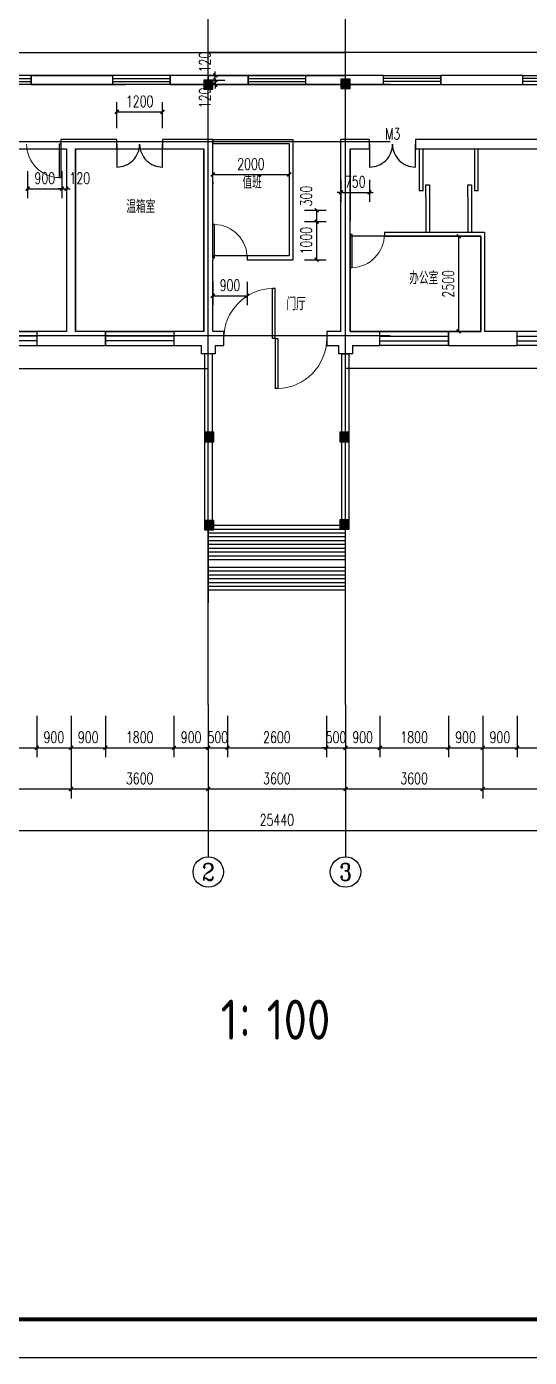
# Model space of a CAD drawing. Extents: x -7327 to 97773, y -14227 to 88173.
# Drawn here: x 35912 to 49100, y -14227 to 20711 of the extents above; entities that cross this region are included whole.
import ezdxf
from ezdxf.enums import TextEntityAlignment as Align

# ---------------------------------------------------------------- set-up
doc = ezdxf.new("R2010")
doc.units = 0
doc.header["$LTSCALE"] = 1000
doc.header["$MEASUREMENT"] = 0
for name, color, linetype in [('AXIS_TEXT', 7, 'Continuous'), ('body', 30, 'Continuous'), ('label', 7, 'Continuous'), ('name', 1, 'Continuous'), ('PUB_HATCH', 8, 'Continuous'), ('RM', 4, 'Continuous')]:
    doc.layers.add(name, color=color, linetype=linetype)
doc.styles.add('_TCH_AXIS', font='COMPLEX', dxfattribs={"bigfont": 'GBCBIG'})
doc.styles.add('_TCH_DIM_T3', font='SIMPLEX', dxfattribs={"width": 0.705882, "bigfont": 'GBCBIG'})
doc.styles.add('_TCH_WINDOW', font='SIMPLEX', dxfattribs={"bigfont": 'GBCBIG'})
doc.styles.add('COMPLEX', font='COMPLEX')
doc.styles.get("Standard").update_dxf_attribs({"font": 'gbenor.shx', "bigfont": 'gbcbig.shx'})
doc.dimstyles.new('_TCH_ARCH&&100', dxfattribs={"dimtxt": 297.5, "dimasz": 100, "dimexe": 250, "dimexo": 300, "dimgap": 126.25, "dimtad": 1, "dimdec": 0, "dimzin": 0, "dimdsep": 46, "dimtxsty": '_TCH_DIM_T3', "dimblk": 'ARCHTICK', "dimcen": 0.09, "dimclrt": 7, "dimazin": 2, "dimtfac": 1, "dimtdec": 0, "dimtix": 1, "dimtmove": 2, "dimatfit": 3, "dimfxl": 1, "dimtolj": 1, "dimtzin": 0, "dimarcsym": 0})

# ---------------------------------------------------------------- blocks, each defined once
blk = doc.blocks.new('_ArchTick')
at = {"color": 0, "linetype": 'ByBlock', "const_width": 0.4}
blk.add_lwpolyline([(-0.5, -0.5), (0.5, 0.5)], dxfattribs=at)
blk = doc.blocks.new('*D29')
at = {"layer": 'Defpoints', "color": 0, "transparency": 16777216}
for p in [(40373, 19309), (40861, 19309), (40373, 19189)]:
    blk.add_point(p, dxfattribs=at)
at = {"layer": 'label', "color": 0, "lineweight": -2, "transparency": 16777216}
for p, q in [((40673, 19309), (41111, 19309)), ((40861, 19309), (40861, 19409)), ((40861, 19189), (40861, 19309)), ((40673, 19189), (41111, 19189)), ((40861, 19189), (40861, 19089))]:
    blk.add_line(p, q, dxfattribs=at)
at = {"layer": 'label', "color": 0, "lineweight": -2, "transparency": 16777216, "xscale": 100, "yscale": 100, "zscale": 100}
for p, rotation in [((40861, 19309), 270), ((40861, 19189), 90)]:
    blk.add_blockref('_ArchTick', p, dxfattribs=dict(at, rotation=rotation))
at = {"layer": 'label', "color": 7, "transparency": 16777216, "insert": (40586, 18839), "char_height": 297.5, "attachment_point": 5, "rotation": 90, "style": '_TCH_DIM_T3'}
blk.add_mtext('\\A1;120', dxfattribs=at)
blk = doc.blocks.new('*D30')
at = {"layer": 'Defpoints', "color": 0, "transparency": 16777216}
for p in [(40373, 19429), (40373, 19309), (40861, 19429)]:
    blk.add_point(p, dxfattribs=at)
at = {"layer": 'label', "color": 0, "lineweight": -2, "transparency": 16777216}
for p, q in [((40673, 19429), (41111, 19429)), ((40673, 19309), (41111, 19309)), ((40861, 19429), (40861, 19529)), ((40861, 19309), (40861, 19429)), ((40861, 19309), (40861, 19209))]:
    blk.add_line(p, q, dxfattribs=at)
at = {"layer": 'label', "color": 0, "lineweight": -2, "transparency": 16777216, "xscale": 100, "yscale": 100, "zscale": 100}
for p, rotation in [((40861, 19429), 270), ((40861, 19309), 90)]:
    blk.add_blockref('_ArchTick', p, dxfattribs=dict(at, rotation=rotation))
at = {"layer": 'label', "color": 7, "transparency": 16777216, "insert": (40586, 19779), "char_height": 297.5, "attachment_point": 5, "rotation": 90, "style": '_TCH_DIM_T3'}
blk.add_mtext('\\A1;120', dxfattribs=at)
blk = doc.blocks.new('*D39')
at = {"layer": 'Defpoints', "color": 0, "transparency": 16777216}
for p in [(47247, 15209), (47402, 15209), (47402, 12709)]:
    blk.add_point(p, dxfattribs=at)
at = {"layer": 'label', "color": 0, "lineweight": -2, "transparency": 16777216}
for p, q in [((47102, 15209), (46997, 15209)), ((47247, 12709), (47247, 15209)), ((47102, 12709), (46997, 12709))]:
    blk.add_line(p, q, dxfattribs=at)
at = {"layer": 'label', "color": 0, "lineweight": -2, "transparency": 16777216, "xscale": 100, "yscale": 100, "zscale": 100}
for p, rotation in [((47247, 15209), 90), ((47247, 12709), 270)]:
    blk.add_blockref('_ArchTick', p, dxfattribs=dict(at, rotation=rotation))
at = {"layer": 'label', "color": 7, "transparency": 16777216, "insert": (46972, 13959), "char_height": 297.5, "attachment_point": 5, "rotation": 90, "style": '_TCH_DIM_T3'}
blk.add_mtext('\\A1;2500', dxfattribs=at)
blk = doc.blocks.new('*D50')
at = {"layer": 'Defpoints', "color": 0, "transparency": 16777216}
for p in [(44157, 16990), (44907, 16990), (44907, 16360)]:
    blk.add_point(p, dxfattribs=at)
at = {"layer": 'label', "color": 0, "lineweight": -2, "transparency": 16777216}
for p, q in [((44157, 16690), (44157, 16110)), ((44907, 16690), (44907, 16110)), ((44157, 16360), (44057, 16360)), ((44157, 16360), (44907, 16360)), ((44907, 16360), (45007, 16360))]:
    blk.add_line(p, q, dxfattribs=at)
at = {"layer": 'label', "color": 0, "lineweight": -2, "transparency": 16777216, "xscale": 100, "yscale": 100, "zscale": 100}
blk.add_blockref('_ArchTick', (44157, 16360), dxfattribs=at)
at = {"layer": 'label', "color": 0, "lineweight": -2, "transparency": 16777216, "xscale": 100, "yscale": 100, "zscale": 100, "rotation": 180}
blk.add_blockref('_ArchTick', (44907, 16360), dxfattribs=at)
at = {"layer": 'label', "color": 7, "transparency": 16777216, "insert": (44532, 16635), "char_height": 297.5, "attachment_point": 5, "style": '_TCH_DIM_T3'}
blk.add_mtext('\\A1;750', dxfattribs=at)
blk = doc.blocks.new('*D51')
at = {"layer": 'Defpoints', "color": 0, "transparency": 16777216}
for p in [(42897, 15591), (43521, 15591), (42897, 14591)]:
    blk.add_point(p, dxfattribs=at)
at = {"layer": 'label', "color": 0, "lineweight": -2, "transparency": 16777216}
for p, q in [((43197, 15591), (43771, 15591)), ((43521, 14591), (43521, 15591)), ((43197, 14591), (43771, 14591))]:
    blk.add_line(p, q, dxfattribs=at)
at = {"layer": 'label', "color": 0, "lineweight": -2, "transparency": 16777216, "xscale": 100, "yscale": 100, "zscale": 100}
for p, rotation in [((43521, 15591), 90), ((43521, 14591), 270)]:
    blk.add_blockref('_ArchTick', p, dxfattribs=dict(at, rotation=rotation))
at = {"layer": 'label', "color": 7, "transparency": 16777216, "insert": (43246, 15091), "char_height": 297.5, "attachment_point": 5, "rotation": 90, "style": '_TCH_DIM_T3'}
blk.add_mtext('\\A1;1000', dxfattribs=at)
blk = doc.blocks.new('*D52')
at = {"layer": 'Defpoints', "color": 0, "transparency": 16777216}
for p in [(42897, 15891), (43521, 15891), (42897, 15591)]:
    blk.add_point(p, dxfattribs=at)
at = {"layer": 'label', "color": 0, "lineweight": -2, "transparency": 16777216}
for p, q in [((43197, 15891), (43771, 15891)), ((43521, 15591), (43521, 15891)), ((43197, 15591), (43771, 15591))]:
    blk.add_line(p, q, dxfattribs=at)
at = {"layer": 'label', "color": 0, "lineweight": -2, "transparency": 16777216, "xscale": 100, "yscale": 100, "zscale": 100}
for p, rotation in [((43521, 15891), 90), ((43521, 15591), 270)]:
    blk.add_blockref('_ArchTick', p, dxfattribs=dict(at, rotation=rotation))
at = {"layer": 'label', "color": 7, "transparency": 16777216, "insert": (43246, 16261), "char_height": 297.5, "attachment_point": 5, "rotation": 90, "style": '_TCH_DIM_T3'}
blk.add_mtext('\\A1;300', dxfattribs=at)
blk = doc.blocks.new('*D53')
at = {"layer": 'Defpoints', "color": 0, "transparency": 16777216}
for p in [(40797, 16939), (42797, 16939), (42797, 16828)]:
    blk.add_point(p, dxfattribs=at)
at = {"layer": 'label', "color": 0, "lineweight": -2, "transparency": 16777216}
for p, q in [((40797, 16828), (42797, 16828)), ((40797, 16639), (40797, 16578)), ((42797, 16639), (42797, 16578))]:
    blk.add_line(p, q, dxfattribs=at)
at = {"layer": 'label', "color": 0, "lineweight": -2, "transparency": 16777216, "xscale": 100, "yscale": 100, "zscale": 100, "rotation": 180}
blk.add_blockref('_ArchTick', (40797, 16828), dxfattribs=at)
at = {"layer": 'label', "color": 0, "lineweight": -2, "transparency": 16777216, "xscale": 100, "yscale": 100, "zscale": 100}
blk.add_blockref('_ArchTick', (42797, 16828), dxfattribs=at)
at = {"layer": 'label', "color": 7, "transparency": 16777216, "insert": (41797, 17103), "char_height": 297.5, "attachment_point": 5, "style": '_TCH_DIM_T3'}
blk.add_mtext('\\A1;2000', dxfattribs=at)
blk = doc.blocks.new('*D54')
at = {"layer": 'Defpoints', "color": 0, "transparency": 16777216}
for p in [(40797, 14307), (41697, 14307), (41697, 13644)]:
    blk.add_point(p, dxfattribs=at)
at = {"layer": 'label', "color": 0, "lineweight": -2, "transparency": 16777216}
for p, q in [((40797, 14007), (40797, 13394)), ((41697, 14007), (41697, 13394)), ((40797, 13644), (41697, 13644))]:
    blk.add_line(p, q, dxfattribs=at)
at = {"layer": 'label', "color": 0, "lineweight": -2, "transparency": 16777216, "xscale": 100, "yscale": 100, "zscale": 100, "rotation": 180}
blk.add_blockref('_ArchTick', (40797, 13644), dxfattribs=at)
at = {"layer": 'label', "color": 0, "lineweight": -2, "transparency": 16777216, "xscale": 100, "yscale": 100, "zscale": 100}
blk.add_blockref('_ArchTick', (41697, 13644), dxfattribs=at)
at = {"layer": 'label', "color": 7, "transparency": 16777216, "insert": (41247, 13919), "char_height": 297.5, "attachment_point": 5, "style": '_TCH_DIM_T3'}
blk.add_mtext('\\A1;900', dxfattribs=at)
blk = doc.blocks.new('*D57')
at = {"layer": 'Defpoints', "color": 0, "transparency": 16777216}
for p in [(36837, 17219), (36957, 17219), (36957, 16456)]:
    blk.add_point(p, dxfattribs=at)
at = {"layer": 'label', "color": 0, "lineweight": -2, "transparency": 16777216}
for p, q in [((36837, 16919), (36837, 16206)), ((36957, 16919), (36957, 16206)), ((36837, 16456), (36737, 16456)), ((36837, 16456), (36957, 16456)), ((36957, 16456), (37057, 16456))]:
    blk.add_line(p, q, dxfattribs=at)
at = {"layer": 'label', "color": 0, "lineweight": -2, "transparency": 16777216, "xscale": 100, "yscale": 100, "zscale": 100}
blk.add_blockref('_ArchTick', (36837, 16456), dxfattribs=at)
at = {"layer": 'label', "color": 0, "lineweight": -2, "transparency": 16777216, "xscale": 100, "yscale": 100, "zscale": 100, "rotation": 180}
blk.add_blockref('_ArchTick', (36957, 16456), dxfattribs=at)
at = {"layer": 'label', "color": 7, "transparency": 16777216, "insert": (37307, 16731), "char_height": 297.5, "attachment_point": 5, "style": '_TCH_DIM_T3'}
blk.add_mtext('\\A1;120', dxfattribs=at)
blk = doc.blocks.new('*D58')
at = {"layer": 'Defpoints', "color": 0, "transparency": 16777216}
for p in [(35937, 17219), (36837, 17219), (36837, 16456)]:
    blk.add_point(p, dxfattribs=at)
at = {"layer": 'label', "color": 0, "lineweight": -2, "transparency": 16777216}
for p, q in [((35937, 16919), (35937, 16206)), ((36837, 16919), (36837, 16206)), ((35937, 16456), (36837, 16456))]:
    blk.add_line(p, q, dxfattribs=at)
at = {"layer": 'label', "color": 0, "lineweight": -2, "transparency": 16777216, "xscale": 100, "yscale": 100, "zscale": 100, "rotation": 180}
blk.add_blockref('_ArchTick', (35937, 16456), dxfattribs=at)
at = {"layer": 'label', "color": 0, "lineweight": -2, "transparency": 16777216, "xscale": 100, "yscale": 100, "zscale": 100}
blk.add_blockref('_ArchTick', (36837, 16456), dxfattribs=at)
at = {"layer": 'label', "color": 7, "transparency": 16777216, "insert": (36387, 16731), "char_height": 297.5, "attachment_point": 5, "style": '_TCH_DIM_T3'}
blk.add_mtext('\\A1;900', dxfattribs=at)
blk = doc.blocks.new('*D59')
at = {"layer": 'Defpoints', "color": 0, "transparency": 16777216}
for p in [(39477, 18474), (38277, 17744), (39477, 17744)]:
    blk.add_point(p, dxfattribs=at)
at = {"layer": 'label', "color": 0, "lineweight": -2, "transparency": 16777216}
for p, q in [((38277, 18044), (38277, 18724)), ((39477, 18044), (39477, 18724)), ((38277, 18474), (39477, 18474))]:
    blk.add_line(p, q, dxfattribs=at)
at = {"layer": 'label', "color": 0, "lineweight": -2, "transparency": 16777216, "xscale": 100, "yscale": 100, "zscale": 100, "rotation": 180}
blk.add_blockref('_ArchTick', (38277, 18474), dxfattribs=at)
at = {"layer": 'label', "color": 0, "lineweight": -2, "transparency": 16777216, "xscale": 100, "yscale": 100, "zscale": 100}
blk.add_blockref('_ArchTick', (39477, 18474), dxfattribs=at)
at = {"layer": 'label', "color": 7, "transparency": 16777216, "insert": (38877, 18749), "char_height": 297.5, "attachment_point": 5, "style": '_TCH_DIM_T3'}
blk.add_mtext('\\A1;1200', dxfattribs=at)
blk = doc.blocks.new('*D66')
at = {"layer": 'Defpoints', "color": 0, "transparency": 16777216}
for p in [(34377, 2916), (36177, 2916), (36177, 1777)]:
    blk.add_point(p, dxfattribs=at)
at = {"layer": 'label', "color": 0, "lineweight": -2, "transparency": 16777216}
for p, q in [((34377, 2616), (34377, 1527)), ((36177, 2616), (36177, 1527)), ((34377, 1777), (36177, 1777))]:
    blk.add_line(p, q, dxfattribs=at)
at = {"layer": 'label', "color": 0, "lineweight": -2, "transparency": 16777216, "xscale": 100, "yscale": 100, "zscale": 100, "rotation": 180}
blk.add_blockref('_ArchTick', (34377, 1777), dxfattribs=at)
at = {"layer": 'label', "color": 0, "lineweight": -2, "transparency": 16777216, "xscale": 100, "yscale": 100, "zscale": 100}
blk.add_blockref('_ArchTick', (36177, 1777), dxfattribs=at)
at = {"layer": 'label', "color": 7, "transparency": 16777216, "insert": (35277, 2052), "char_height": 297.5, "attachment_point": 5, "style": '_TCH_DIM_T3'}
blk.add_mtext('\\A1;1800', dxfattribs=at)
blk = doc.blocks.new('*D67')
at = {"layer": 'Defpoints', "color": 0, "transparency": 16777216}
for p in [(36177, 2916), (37077, 2916), (37077, 1777)]:
    blk.add_point(p, dxfattribs=at)
at = {"layer": 'label', "color": 0, "lineweight": -2, "transparency": 16777216}
for p, q in [((36177, 2616), (36177, 1527)), ((37077, 2616), (37077, 1527)), ((36177, 1777), (37077, 1777))]:
    blk.add_line(p, q, dxfattribs=at)
at = {"layer": 'label', "color": 0, "lineweight": -2, "transparency": 16777216, "xscale": 100, "yscale": 100, "zscale": 100, "rotation": 180}
blk.add_blockref('_ArchTick', (36177, 1777), dxfattribs=at)
at = {"layer": 'label', "color": 0, "lineweight": -2, "transparency": 16777216, "xscale": 100, "yscale": 100, "zscale": 100}
blk.add_blockref('_ArchTick', (37077, 1777), dxfattribs=at)
at = {"layer": 'label', "color": 7, "transparency": 16777216, "insert": (36627, 2052), "char_height": 297.5, "attachment_point": 5, "style": '_TCH_DIM_T3'}
blk.add_mtext('\\A1;900', dxfattribs=at)
blk = doc.blocks.new('*D68')
at = {"layer": 'Defpoints', "color": 0, "transparency": 16777216}
for p in [(37077, 2916), (37977, 2916), (37977, 1777)]:
    blk.add_point(p, dxfattribs=at)
at = {"layer": 'label', "color": 0, "lineweight": -2, "transparency": 16777216}
for p, q in [((37077, 2616), (37077, 1527)), ((37977, 2616), (37977, 1527)), ((37077, 1777), (37977, 1777))]:
    blk.add_line(p, q, dxfattribs=at)
at = {"layer": 'label', "color": 0, "lineweight": -2, "transparency": 16777216, "xscale": 100, "yscale": 100, "zscale": 100, "rotation": 180}
blk.add_blockref('_ArchTick', (37077, 1777), dxfattribs=at)
at = {"layer": 'label', "color": 0, "lineweight": -2, "transparency": 16777216, "xscale": 100, "yscale": 100, "zscale": 100}
blk.add_blockref('_ArchTick', (37977, 1777), dxfattribs=at)
at = {"layer": 'label', "color": 7, "transparency": 16777216, "insert": (37527, 2052), "char_height": 297.5, "attachment_point": 5, "style": '_TCH_DIM_T3'}
blk.add_mtext('\\A1;900', dxfattribs=at)
blk = doc.blocks.new('*D69')
at = {"layer": 'Defpoints', "color": 0, "transparency": 16777216}
for p in [(37977, 2916), (39777, 2916), (39777, 1777)]:
    blk.add_point(p, dxfattribs=at)
at = {"layer": 'label', "color": 0, "lineweight": -2, "transparency": 16777216}
for p, q in [((37977, 2616), (37977, 1527)), ((39777, 2616), (39777, 1527)), ((37977, 1777), (39777, 1777))]:
    blk.add_line(p, q, dxfattribs=at)
at = {"layer": 'label', "color": 0, "lineweight": -2, "transparency": 16777216, "xscale": 100, "yscale": 100, "zscale": 100, "rotation": 180}
blk.add_blockref('_ArchTick', (37977, 1777), dxfattribs=at)
at = {"layer": 'label', "color": 0, "lineweight": -2, "transparency": 16777216, "xscale": 100, "yscale": 100, "zscale": 100}
blk.add_blockref('_ArchTick', (39777, 1777), dxfattribs=at)
at = {"layer": 'label', "color": 7, "transparency": 16777216, "insert": (38877, 2052), "char_height": 297.5, "attachment_point": 5, "style": '_TCH_DIM_T3'}
blk.add_mtext('\\A1;1800', dxfattribs=at)
blk = doc.blocks.new('*D70')
at = {"layer": 'Defpoints', "color": 0, "transparency": 16777216}
for p in [(39777, 2916), (40677, 2916), (40677, 1777)]:
    blk.add_point(p, dxfattribs=at)
at = {"layer": 'label', "color": 0, "lineweight": -2, "transparency": 16777216}
for p, q in [((39777, 2616), (39777, 1527)), ((40677, 2616), (40677, 1527)), ((39777, 1777), (40677, 1777))]:
    blk.add_line(p, q, dxfattribs=at)
at = {"layer": 'label', "color": 0, "lineweight": -2, "transparency": 16777216, "xscale": 100, "yscale": 100, "zscale": 100, "rotation": 180}
blk.add_blockref('_ArchTick', (39777, 1777), dxfattribs=at)
at = {"layer": 'label', "color": 0, "lineweight": -2, "transparency": 16777216, "xscale": 100, "yscale": 100, "zscale": 100}
blk.add_blockref('_ArchTick', (40677, 1777), dxfattribs=at)
at = {"layer": 'label', "color": 7, "transparency": 16777216, "insert": (40227, 2052), "char_height": 297.5, "attachment_point": 5, "style": '_TCH_DIM_T3'}
blk.add_mtext('\\A1;900', dxfattribs=at)
blk = doc.blocks.new('*D71')
at = {"layer": 'Defpoints', "color": 0, "transparency": 16777216}
for p in [(40677, 2916), (41177, 2916), (41177, 1777)]:
    blk.add_point(p, dxfattribs=at)
at = {"layer": 'label', "color": 0, "lineweight": -2, "transparency": 16777216}
for p, q in [((40677, 2616), (40677, 1527)), ((41177, 2616), (41177, 1527)), ((40677, 1777), (40577, 1777)), ((40677, 1777), (41177, 1777)), ((41177, 1777), (41277, 1777))]:
    blk.add_line(p, q, dxfattribs=at)
at = {"layer": 'label', "color": 0, "lineweight": -2, "transparency": 16777216, "xscale": 100, "yscale": 100, "zscale": 100}
blk.add_blockref('_ArchTick', (40677, 1777), dxfattribs=at)
at = {"layer": 'label', "color": 0, "lineweight": -2, "transparency": 16777216, "xscale": 100, "yscale": 100, "zscale": 100, "rotation": 180}
blk.add_blockref('_ArchTick', (41177, 1777), dxfattribs=at)
at = {"layer": 'label', "color": 7, "transparency": 16777216, "insert": (40927, 2052), "char_height": 297.5, "attachment_point": 5, "style": '_TCH_DIM_T3'}
blk.add_mtext('\\A1;500', dxfattribs=at)
blk = doc.blocks.new('*D72')
at = {"layer": 'Defpoints', "color": 0, "transparency": 16777216}
for p in [(41177, 2916), (43777, 2916), (43777, 1777)]:
    blk.add_point(p, dxfattribs=at)
at = {"layer": 'label', "color": 0, "lineweight": -2, "transparency": 16777216}
for p, q in [((41177, 2616), (41177, 1527)), ((43777, 2616), (43777, 1527)), ((41177, 1777), (43777, 1777))]:
    blk.add_line(p, q, dxfattribs=at)
at = {"layer": 'label', "color": 0, "lineweight": -2, "transparency": 16777216, "xscale": 100, "yscale": 100, "zscale": 100, "rotation": 180}
blk.add_blockref('_ArchTick', (41177, 1777), dxfattribs=at)
at = {"layer": 'label', "color": 0, "lineweight": -2, "transparency": 16777216, "xscale": 100, "yscale": 100, "zscale": 100}
blk.add_blockref('_ArchTick', (43777, 1777), dxfattribs=at)
at = {"layer": 'label', "color": 7, "transparency": 16777216, "insert": (42477, 2052), "char_height": 297.5, "attachment_point": 5, "style": '_TCH_DIM_T3'}
blk.add_mtext('\\A1;2600', dxfattribs=at)
blk = doc.blocks.new('*D73')
at = {"layer": 'Defpoints', "color": 0, "transparency": 16777216}
for p in [(43777, 2916), (44277, 2916), (44277, 1777)]:
    blk.add_point(p, dxfattribs=at)
at = {"layer": 'label', "color": 0, "lineweight": -2, "transparency": 16777216}
for p, q in [((43777, 2616), (43777, 1527)), ((44277, 2616), (44277, 1527)), ((43777, 1777), (43677, 1777)), ((43777, 1777), (44277, 1777)), ((44277, 1777), (44377, 1777))]:
    blk.add_line(p, q, dxfattribs=at)
at = {"layer": 'label', "color": 0, "lineweight": -2, "transparency": 16777216, "xscale": 100, "yscale": 100, "zscale": 100}
blk.add_blockref('_ArchTick', (43777, 1777), dxfattribs=at)
at = {"layer": 'label', "color": 0, "lineweight": -2, "transparency": 16777216, "xscale": 100, "yscale": 100, "zscale": 100, "rotation": 180}
blk.add_blockref('_ArchTick', (44277, 1777), dxfattribs=at)
at = {"layer": 'label', "color": 7, "transparency": 16777216, "insert": (44027, 2052), "char_height": 297.5, "attachment_point": 5, "style": '_TCH_DIM_T3'}
blk.add_mtext('\\A1;500', dxfattribs=at)
blk = doc.blocks.new('*D74')
at = {"layer": 'Defpoints', "color": 0, "transparency": 16777216}
for p in [(44277, 2916), (45177, 2916), (45177, 1777)]:
    blk.add_point(p, dxfattribs=at)
at = {"layer": 'label', "color": 0, "lineweight": -2, "transparency": 16777216}
for p, q in [((44277, 2616), (44277, 1527)), ((45177, 2616), (45177, 1527)), ((44277, 1777), (45177, 1777))]:
    blk.add_line(p, q, dxfattribs=at)
at = {"layer": 'label', "color": 0, "lineweight": -2, "transparency": 16777216, "xscale": 100, "yscale": 100, "zscale": 100, "rotation": 180}
blk.add_blockref('_ArchTick', (44277, 1777), dxfattribs=at)
at = {"layer": 'label', "color": 0, "lineweight": -2, "transparency": 16777216, "xscale": 100, "yscale": 100, "zscale": 100}
blk.add_blockref('_ArchTick', (45177, 1777), dxfattribs=at)
at = {"layer": 'label', "color": 7, "transparency": 16777216, "insert": (44727, 2052), "char_height": 297.5, "attachment_point": 5, "style": '_TCH_DIM_T3'}
blk.add_mtext('\\A1;900', dxfattribs=at)
blk = doc.blocks.new('*D75')
at = {"layer": 'Defpoints', "color": 0, "transparency": 16777216}
for p in [(45177, 2916), (46977, 2916), (46977, 1777)]:
    blk.add_point(p, dxfattribs=at)
at = {"layer": 'label', "color": 0, "lineweight": -2, "transparency": 16777216}
for p, q in [((45177, 2616), (45177, 1527)), ((46977, 2616), (46977, 1527)), ((45177, 1777), (46977, 1777))]:
    blk.add_line(p, q, dxfattribs=at)
at = {"layer": 'label', "color": 0, "lineweight": -2, "transparency": 16777216, "xscale": 100, "yscale": 100, "zscale": 100, "rotation": 180}
blk.add_blockref('_ArchTick', (45177, 1777), dxfattribs=at)
at = {"layer": 'label', "color": 0, "lineweight": -2, "transparency": 16777216, "xscale": 100, "yscale": 100, "zscale": 100}
blk.add_blockref('_ArchTick', (46977, 1777), dxfattribs=at)
at = {"layer": 'label', "color": 7, "transparency": 16777216, "insert": (46077, 2052), "char_height": 297.5, "attachment_point": 5, "style": '_TCH_DIM_T3'}
blk.add_mtext('\\A1;1800', dxfattribs=at)
blk = doc.blocks.new('*D76')
at = {"layer": 'Defpoints', "color": 0, "transparency": 16777216}
for p in [(46977, 2916), (47877, 2916), (47877, 1777)]:
    blk.add_point(p, dxfattribs=at)
at = {"layer": 'label', "color": 0, "lineweight": -2, "transparency": 16777216}
for p, q in [((46977, 2616), (46977, 1527)), ((47877, 2616), (47877, 1527)), ((46977, 1777), (47877, 1777))]:
    blk.add_line(p, q, dxfattribs=at)
at = {"layer": 'label', "color": 0, "lineweight": -2, "transparency": 16777216, "xscale": 100, "yscale": 100, "zscale": 100, "rotation": 180}
blk.add_blockref('_ArchTick', (46977, 1777), dxfattribs=at)
at = {"layer": 'label', "color": 0, "lineweight": -2, "transparency": 16777216, "xscale": 100, "yscale": 100, "zscale": 100}
blk.add_blockref('_ArchTick', (47877, 1777), dxfattribs=at)
at = {"layer": 'label', "color": 7, "transparency": 16777216, "insert": (47427, 2052), "char_height": 297.5, "attachment_point": 5, "style": '_TCH_DIM_T3'}
blk.add_mtext('\\A1;900', dxfattribs=at)
blk = doc.blocks.new('*D77')
at = {"layer": 'Defpoints', "color": 0, "transparency": 16777216}
for p in [(47877, 2916), (48777, 2916), (48777, 1777)]:
    blk.add_point(p, dxfattribs=at)
at = {"layer": 'label', "color": 0, "lineweight": -2, "transparency": 16777216}
for p, q in [((47877, 2616), (47877, 1527)), ((48777, 2616), (48777, 1527)), ((47877, 1777), (48777, 1777))]:
    blk.add_line(p, q, dxfattribs=at)
at = {"layer": 'label', "color": 0, "lineweight": -2, "transparency": 16777216, "xscale": 100, "yscale": 100, "zscale": 100, "rotation": 180}
blk.add_blockref('_ArchTick', (47877, 1777), dxfattribs=at)
at = {"layer": 'label', "color": 0, "lineweight": -2, "transparency": 16777216, "xscale": 100, "yscale": 100, "zscale": 100}
blk.add_blockref('_ArchTick', (48777, 1777), dxfattribs=at)
at = {"layer": 'label', "color": 7, "transparency": 16777216, "insert": (48327, 2052), "char_height": 297.5, "attachment_point": 5, "style": '_TCH_DIM_T3'}
blk.add_mtext('\\A1;900', dxfattribs=at)
blk = doc.blocks.new('*D78')
at = {"layer": 'Defpoints', "color": 0, "transparency": 16777216}
for p in [(48777, 2916), (50577, 2916), (50577, 1777)]:
    blk.add_point(p, dxfattribs=at)
at = {"layer": 'label', "color": 0, "lineweight": -2, "transparency": 16777216}
for p, q in [((48777, 2616), (48777, 1527)), ((50577, 2616), (50577, 1527)), ((48777, 1777), (50577, 1777))]:
    blk.add_line(p, q, dxfattribs=at)
at = {"layer": 'label', "color": 0, "lineweight": -2, "transparency": 16777216, "xscale": 100, "yscale": 100, "zscale": 100, "rotation": 180}
blk.add_blockref('_ArchTick', (48777, 1777), dxfattribs=at)
at = {"layer": 'label', "color": 0, "lineweight": -2, "transparency": 16777216, "xscale": 100, "yscale": 100, "zscale": 100}
blk.add_blockref('_ArchTick', (50577, 1777), dxfattribs=at)
at = {"layer": 'label', "color": 7, "transparency": 16777216, "insert": (49677, 2052), "char_height": 297.5, "attachment_point": 5, "style": '_TCH_DIM_T3'}
blk.add_mtext('\\A1;1800', dxfattribs=at)
blk = doc.blocks.new('*D83')
at = {"layer": 'Defpoints', "color": 0, "transparency": 16777216}
for p in [(29757, 2616), (55197, 2616), (55197, -393)]:
    blk.add_point(p, dxfattribs=at)
at = {"layer": 'label', "color": 0, "lineweight": -2, "transparency": 16777216}
for p, q in [((29757, 2316), (29757, -643)), ((55197, 2316), (55197, -643)), ((29757, -393), (55197, -393))]:
    blk.add_line(p, q, dxfattribs=at)
at = {"layer": 'label', "color": 0, "lineweight": -2, "transparency": 16777216, "xscale": 100, "yscale": 100, "zscale": 100, "rotation": 180}
blk.add_blockref('_ArchTick', (29757, -393), dxfattribs=at)
at = {"layer": 'label', "color": 0, "lineweight": -2, "transparency": 16777216, "xscale": 100, "yscale": 100, "zscale": 100}
blk.add_blockref('_ArchTick', (55197, -393), dxfattribs=at)
at = {"layer": 'label', "color": 7, "transparency": 16777216, "insert": (42477, -118), "char_height": 297.5, "attachment_point": 5, "style": '_TCH_DIM_T3'}
blk.add_mtext('\\A1;25440', dxfattribs=at)
blk = doc.blocks.new('*D85')
at = {"layer": 'Defpoints', "color": 0, "transparency": 16777216}
for p in [(33477, 2916), (37077, 2916), (37077, 697)]:
    blk.add_point(p, dxfattribs=at)
at = {"layer": 'label', "color": 0, "lineweight": -2, "transparency": 16777216}
for p, q in [((33477, 2616), (33477, 447)), ((37077, 2616), (37077, 447)), ((33477, 697), (37077, 697))]:
    blk.add_line(p, q, dxfattribs=at)
at = {"layer": 'label', "color": 0, "lineweight": -2, "transparency": 16777216, "xscale": 100, "yscale": 100, "zscale": 100, "rotation": 180}
blk.add_blockref('_ArchTick', (33477, 697), dxfattribs=at)
at = {"layer": 'label', "color": 0, "lineweight": -2, "transparency": 16777216, "xscale": 100, "yscale": 100, "zscale": 100}
blk.add_blockref('_ArchTick', (37077, 697), dxfattribs=at)
at = {"layer": 'label', "color": 7, "transparency": 16777216, "insert": (35277, 972), "char_height": 297.5, "attachment_point": 5, "style": '_TCH_DIM_T3'}
blk.add_mtext('\\A1;3600', dxfattribs=at)
blk = doc.blocks.new('*D86')
at = {"layer": 'Defpoints', "color": 0, "transparency": 16777216}
for p in [(37077, 2916), (40677, 2916), (40677, 697)]:
    blk.add_point(p, dxfattribs=at)
at = {"layer": 'label', "color": 0, "lineweight": -2, "transparency": 16777216}
for p, q in [((37077, 2616), (37077, 447)), ((40677, 2616), (40677, 447)), ((37077, 697), (40677, 697))]:
    blk.add_line(p, q, dxfattribs=at)
at = {"layer": 'label', "color": 0, "lineweight": -2, "transparency": 16777216, "xscale": 100, "yscale": 100, "zscale": 100, "rotation": 180}
blk.add_blockref('_ArchTick', (37077, 697), dxfattribs=at)
at = {"layer": 'label', "color": 0, "lineweight": -2, "transparency": 16777216, "xscale": 100, "yscale": 100, "zscale": 100}
blk.add_blockref('_ArchTick', (40677, 697), dxfattribs=at)
at = {"layer": 'label', "color": 7, "transparency": 16777216, "insert": (38877, 972), "char_height": 297.5, "attachment_point": 5, "style": '_TCH_DIM_T3'}
blk.add_mtext('\\A1;3600', dxfattribs=at)
blk = doc.blocks.new('*D87')
at = {"layer": 'Defpoints', "color": 0, "transparency": 16777216}
for p in [(40677, 2916), (44277, 2916), (44277, 697)]:
    blk.add_point(p, dxfattribs=at)
at = {"layer": 'label', "color": 0, "lineweight": -2, "transparency": 16777216}
for p, q in [((40677, 2616), (40677, 447)), ((44277, 2616), (44277, 447)), ((40677, 697), (44277, 697))]:
    blk.add_line(p, q, dxfattribs=at)
at = {"layer": 'label', "color": 0, "lineweight": -2, "transparency": 16777216, "xscale": 100, "yscale": 100, "zscale": 100, "rotation": 180}
blk.add_blockref('_ArchTick', (40677, 697), dxfattribs=at)
at = {"layer": 'label', "color": 0, "lineweight": -2, "transparency": 16777216, "xscale": 100, "yscale": 100, "zscale": 100}
blk.add_blockref('_ArchTick', (44277, 697), dxfattribs=at)
at = {"layer": 'label', "color": 7, "transparency": 16777216, "insert": (42477, 972), "char_height": 297.5, "attachment_point": 5, "style": '_TCH_DIM_T3'}
blk.add_mtext('\\A1;3600', dxfattribs=at)
blk = doc.blocks.new('*D88')
at = {"layer": 'Defpoints', "color": 0, "transparency": 16777216}
for p in [(44277, 2916), (47877, 2916), (47877, 697)]:
    blk.add_point(p, dxfattribs=at)
at = {"layer": 'label', "color": 0, "lineweight": -2, "transparency": 16777216}
for p, q in [((44277, 2616), (44277, 447)), ((47877, 2616), (47877, 447)), ((44277, 697), (47877, 697))]:
    blk.add_line(p, q, dxfattribs=at)
at = {"layer": 'label', "color": 0, "lineweight": -2, "transparency": 16777216, "xscale": 100, "yscale": 100, "zscale": 100, "rotation": 180}
blk.add_blockref('_ArchTick', (44277, 697), dxfattribs=at)
at = {"layer": 'label', "color": 0, "lineweight": -2, "transparency": 16777216, "xscale": 100, "yscale": 100, "zscale": 100}
blk.add_blockref('_ArchTick', (47877, 697), dxfattribs=at)
at = {"layer": 'label', "color": 7, "transparency": 16777216, "insert": (46077, 972), "char_height": 297.5, "attachment_point": 5, "style": '_TCH_DIM_T3'}
blk.add_mtext('\\A1;3600', dxfattribs=at)
blk = doc.blocks.new('*D89')
at = {"layer": 'Defpoints', "color": 0, "transparency": 16777216}
for p in [(47877, 2916), (51477, 2916), (51477, 697)]:
    blk.add_point(p, dxfattribs=at)
at = {"layer": 'label', "color": 0, "lineweight": -2, "transparency": 16777216}
for p, q in [((47877, 2616), (47877, 447)), ((51477, 2616), (51477, 447)), ((47877, 697), (51477, 697))]:
    blk.add_line(p, q, dxfattribs=at)
at = {"layer": 'label', "color": 0, "lineweight": -2, "transparency": 16777216, "xscale": 100, "yscale": 100, "zscale": 100, "rotation": 180}
blk.add_blockref('_ArchTick', (47877, 697), dxfattribs=at)
at = {"layer": 'label', "color": 0, "lineweight": -2, "transparency": 16777216, "xscale": 100, "yscale": 100, "zscale": 100}
blk.add_blockref('_ArchTick', (51477, 697), dxfattribs=at)
at = {"layer": 'label', "color": 7, "transparency": 16777216, "insert": (49677, 972), "char_height": 297.5, "attachment_point": 5, "style": '_TCH_DIM_T3'}
blk.add_mtext('\\A1;3600', dxfattribs=at)
blk = doc.blocks.new('$TCHSYS$WIN2D')
for p, q in [((-0.5, 0.5), (0.5, 0.5)), ((-0.5, 0.5), (-0.5, -0.5)), ((0.5, 0.5), (0.5, -0.5)), ((0.5, 0.167), (-0.5, 0.167)), ((0.5, -0.167), (-0.5, -0.167)), ((-0.5, -0.5), (0.5, -0.5))]:
    blk.add_line(p, q)
blk = doc.blocks.new('_AXISO')
blk.add_circle((0, 0), 0.5)
at = {"layer": 'AXIS_TEXT', "style": 'COMPLEX', "width": 1.041667}
blk.add_attdef('A', text='', height=0.56, dxfattribs=at).set_placement((-0.25, -0.28), (0.25, -0.28), align=Align.FIT)
blk = doc.blocks.new('_FZH')
blk.add_lwpolyline([(-0.5, -0.5), (0.5, -0.5), (0.5, 0.5), (-0.5, 0.5)], close=True)
at = {"layer": 'PUB_HATCH'}
blk.add_solid([(-0.5, -0.5), (0.5, -0.5), (-0.5, 0.5), (0.5, 0.5)], dxfattribs=at)
blk = doc.blocks.new('$TCHSYS$DOOR2D')
for p, q in [((0.45, 0.975), (0.5, 0.975)), ((0.45, 0), (0.45, 0.975)), ((0.5, 0), (0.5, 0.975)), ((0.5, 0), (0.45, 0))]:
    blk.add_line(p, q)
at = {"lineweight": 13}
blk.add_arc((0.475, 0), 0.975, 91.4693, 180, dxfattribs=at)

msp = doc.modelspace()

# ---------------------------------------------------------------- hatches: boundary and pattern name
at = {"layer": 'body'}
for points in [[(40796.9, 19068.9), (40796.9, 19308.9), (40556.9, 19308.9), (40556.9, 19068.9)], [(44396.9, 19087.1), (44396.9, 19327.1), (44156.9, 19327.1), (44156.9, 19087.1)]]:
    msp.add_hatch(color=256, dxfattribs=at).paths.add_polyline_path(points)

# ---------------------------------------------------------------- linework, layer by layer
for p, q in [((36076.9, 19428.9), (38176.9, 19428.9)), ((36406.4, 19188.9), (38506.4, 19188.9))]:
    msp.add_line(p, q)
at = {"color": 4}
msp.add_lwpolyline([(-7327.5, -14226.9), (97772.5, -14226.9), (97772.5, 45173.1), (-7327.5, 45173.1)], close=True, dxfattribs=at)
at = {"color": 4, "const_width": 100}
msp.add_lwpolyline([(-4827.5, -13226.9), (96772.5, -13226.9), (96772.5, 44173.1), (-4827.5, 44173.1)], close=True, dxfattribs=at)
at = {"layer": 'body'}
for p, q in [((26090.8, 20028.9), (44276.9, 20028.9)), ((58862.9, 20028.9), (40676.9, 20028.9)), ((38176.9, 19428.9), (36026.9, 19428.9)), ((36026.9, 19428.9), (36026.9, 19188.9)), ((38176.9, 19188.9), (38176.9, 19428.9)), ((40676.9, 19428.9), (39676.9, 19428.9)), ((39676.9, 19428.9), (39676.9, 19188.9)), ((40796.9, 19308.9), (40556.9, 19308.9)), ((40556.9, 19308.9), (40556.9, 19068.9)), ((40676.9, 19308.9), (40676.9, 19428.9)), ((40676.9, 19428.9), (44276.9, 19428.9)), ((40676.9, 19428.9), (40676.9, 19308.9)), ((41726.9, 19428.9), (40676.9, 19428.9)), ((40796.9, 19068.9), (40796.9, 19308.9)), ((41726.9, 19188.9), (41726.9, 19428.9)), ((44276.9, 19428.9), (43226.9, 19428.9)), ((43226.9, 19428.9), (43226.9, 19188.9)), ((44396.9, 19327.1), (44156.9, 19327.1)), ((44156.9, 19327.1), (44156.9, 19087.1)), ((45276.9, 19428.9), (44276.9, 19428.9)), ((44276.9, 19327.1), (44276.9, 19428.9)), ((44276.9, 19327.1), (44276.9, 19428.9)), ((44396.9, 19087.1), (44396.9, 19327.1)), ((45276.9, 19188.9), (45276.9, 19428.9)), ((48926.9, 19428.9), (46776.9, 19428.9)), ((46776.9, 19428.9), (46776.9, 19188.9)), ((48926.9, 19188.9), (48926.9, 19428.9)), ((36026.9, 19188.9), (38176.9, 19188.9)), ((39676.9, 19188.9), (40556.9, 19188.9)), ((40556.9, 19068.9), (40796.9, 19068.9)), ((40796.9, 19188.9), (44156.9, 19188.9)), ((40796.9, 19188.9), (41726.9, 19188.9)), ((43226.9, 19188.9), (44156.9, 19188.9)), ((44156.9, 19087.1), (44396.9, 19087.1)), ((44396.9, 19188.9), (45276.9, 19188.9)), ((46776.9, 19188.9), (48926.9, 19188.9)), ((37076.9, 17743.9), (36811.8, 17743.9)), ((36811.8, 17743.9), (36811.8, 17503.9)), ((36811.8, 17503.9), (36956.9, 17503.9)), ((36956.9, 17503.9), (36956.9, 12708.9)), ((38276.9, 17743.9), (37076.9, 17743.9)), ((37196.9, 17503.9), (38276.9, 17503.9)), ((37196.9, 17503.9), (37196.9, 12708.9)), ((38276.9, 17503.9), (38276.9, 17743.9)), ((40796.9, 17743.9), (39476.9, 17743.9)), ((39476.9, 17743.9), (39476.9, 17503.9)), ((39476.9, 17503.9), (40556.9, 17503.9)), ((40556.9, 14690.6), (40556.9, 17503.9)), ((40796.9, 17743.9), (42896.9, 17743.9)), ((40796.9, 17743.9), (40796.9, 17643.9)), ((40796.9, 14690.6), (40796.9, 17743.9)), ((40796.9, 17643.9), (42796.9, 17643.9)), ((42796.9, 17643.9), (42796.9, 14690.6)), ((42896.9, 17743.9), (42896.9, 14590.6)), ((44156.9, 12708.9), (44156.9, 17743.9)), ((44910.3, 17743.9), (44156.9, 17743.9)), ((44396.9, 17503.9), (44396.9, 15603.9)), ((44396.9, 12708.9), (44396.9, 17503.9)), ((44396.9, 17503.9), (44910.3, 17503.9)), ((44910.3, 17503.9), (44910.3, 17743.9)), ((51476.9, 17743.9), (46110.3, 17743.9)), ((46110.3, 17743.9), (46110.3, 17503.9)), ((46110.3, 17503.9), (51356.9, 17503.9)), ((46210.4, 17503.9), (46210.4, 16409.4)), ((46310.4, 16409.4), (46310.4, 17503.9)), ((47657.1, 17503.9), (47657.1, 16409.4)), ((47757.1, 16409.4), (47757.1, 17503.9)), ((46384, 16242.7), (46384, 16557.6)), ((46384, 16557.6), (46484, 16557.6)), ((46484, 16557.6), (46484, 16242.7)), ((47482.9, 16242.7), (47482.9, 16557.6)), ((47482.9, 16557.6), (47582.9, 16557.6)), ((47582.9, 16557.6), (47582.9, 16242.7)), ((46210.4, 16409.4), (46310.4, 16409.4)), ((46384, 16242.7), (46384, 15308.9)), ((46484, 16242.7), (46484, 15308.9)), ((47482.9, 16242.7), (47482.9, 15308.9)), ((47582.9, 16242.7), (47582.9, 15308.9)), ((47657.1, 16409.4), (47757.1, 16409.4)), ((44396.9, 15208.9), (44396.9, 15308.9)), ((47926.9, 15308.9), (45296.9, 15308.9)), ((45296.9, 15308.9), (45296.9, 15208.9)), ((45296.9, 15208.9), (47826.9, 15208.9)), ((47826.9, 15208.9), (47826.9, 12708.9)), ((47926.9, 15308.9), (47926.9, 12708.9)), ((40556.9, 12708.9), (40556.9, 14690.6)), ((40796.9, 14690.6), (40796.9, 14590.6)), ((42796.9, 14690.6), (41696.9, 14690.6)), ((41696.9, 14690.6), (41696.9, 14590.6)), ((40796.9, 12708.9), (40796.9, 14590.6)), ((41696.9, 14590.6), (42896.9, 14590.6)), ((36956.9, 12708.9), (36176.9, 12708.9)), ((36176.9, 12708.9), (36176.9, 12338.9)), ((37976.9, 12708.9), (37196.9, 12708.9)), ((37976.9, 12338.9), (37976.9, 12708.9)), ((40556.9, 12708.9), (39776.9, 12708.9)), ((39776.9, 12708.9), (39776.9, 12338.9)), ((41083.3, 12708.9), (40796.9, 12708.9)), ((41083.3, 12338.9), (41083.3, 12708.9)), ((44156.9, 12708.9), (43783.3, 12708.9)), ((43783.3, 12708.9), (43783.3, 12338.9)), ((45176.9, 12708.9), (44396.9, 12708.9)), ((45176.9, 12338.9), (45176.9, 12708.9)), ((47826.9, 12708.9), (46976.9, 12708.9)), ((46976.9, 12708.9), (46976.9, 12338.9)), ((48776.9, 12708.9), (47926.9, 12708.9)), ((48776.9, 12338.9), (48776.9, 12708.9)), ((36176.9, 12338.9), (37076.9, 12338.9)), ((37076.9, 12338.9), (37976.9, 12338.9)), ((39776.9, 12338.9), (40491.9, 12338.9)), ((40491.9, 12338.9), (40491.9, 12121)), ((40861.9, 12338.9), (41083.3, 12338.9)), ((40861.9, 12338.9), (40861.9, 12121)), ((43783.3, 12338.9), (44091.9, 12338.9)), ((44091.9, 12338.9), (44091.9, 12121)), ((44461.9, 12338.9), (44461.9, 12121)), ((44461.9, 12338.9), (45176.9, 12338.9)), ((46976.9, 12338.9), (47876.9, 12338.9)), ((47876.9, 12338.9), (48776.9, 12338.9)), ((40861.9, 12121), (40491.9, 12121)), ((40576.9, 12121), (40576.9, 10060.9)), ((40776.9, 12121), (40576.9, 12121)), ((40776.9, 12121), (40776.9, 10060.9)), ((44461.9, 12121), (44091.9, 12121)), ((44176.9, 10060.9), (44176.9, 12121)), ((44176.9, 12121), (44376.9, 12121)), ((44376.9, 10060.9), (44376.9, 12121)), ((30452.8, 11738.9), (40676.9, 11738.9)), ((54500.9, 11738.9), (44276.9, 11738.9)), ((40576.9, 9810.9), (40576.9, 7746)), ((40776.9, 9810.9), (40776.9, 7746)), ((44176.9, 7764.2), (44176.9, 9810.9)), ((44376.9, 7764.2), (44376.9, 9810.9)), ((40676.9, 7621), (44276.9, 7621)), ((40676.9, 7621), (40676.9, 5581.4)), ((40676.9, 7521), (44276.9, 7521)), ((40676.9, 7421), (44276.9, 7421)), ((44276.9, 5581.4), (44276.9, 7621)), ((40676.9, 7321), (44276.9, 7321)), ((40676.9, 7221), (44276.9, 7221)), ((40676.9, 7121), (44276.9, 7121)), ((40676.9, 7021), (44276.9, 7021)), ((40676.9, 6921), (44276.9, 6921)), ((40676.9, 6821), (44276.9, 6821)), ((40676.9, 6721), (44276.9, 6721)), ((40676.9, 6521), (44276.9, 6521)), ((40676.9, 6521), (44276.9, 6521)), ((40676.9, 6421), (44276.9, 6421)), ((40676.9, 6321), (44276.9, 6321)), ((40676.9, 6221), (44276.9, 6221)), ((40676.9, 6121), (44276.9, 6121)), ((40676.9, 6021), (44276.9, 6021)), ((40676.9, 5921), (44276.9, 5921))]:
    msp.add_line(p, q, dxfattribs=at)
at = {"layer": 'body', "extrusion": (-1.22465e-16, 2.24964e-32, -1)}
msp.add_lwpolyline([(-38276.9, 17623.9), (-38276.9, 17023.9, -0.4142136), (-38876.9, 17623.9, -0.4142136), (-39476.9, 17023.9), (-39476.9, 17623.9)], format="xyb", dxfattribs=at)
at = {"layer": 'body', "extrusion": (0, -1.22465e-16, -1)}
msp.add_lwpolyline([(-44910.3, 17623.9), (-44910.3, 17023.9, -0.4142136), (-45510.3, 17623.9, -0.4142136), (-46110.3, 17023.9), (-46110.3, 17623.9)], format="xyb", dxfattribs=at)
at = {"layer": 'label'}
for p, q in [((40676.9, 2916.5), (40676.9, 29916.5)), ((44276.9, 2916.5), (44276.9, 29916.5)), ((45450.7, 19188.9), (4163.2, 19188.9)), ((45450.7, 17688.9), (4163.2, 17688.9)), ((45450.7, 12588.9), (4163.2, 12588.9)), ((40676.9, 2916.5), (40676.9, -1083.5)), ((44276.9, 2916.5), (44276.9, -1083.5))]:
    msp.add_line(p, q, dxfattribs=at)
at = {"layer": 'RM'}
for p, q in [((33596.9, 17503.9), (36956.9, 17503.9)), ((36956.9, 17503.9), (36956.9, 12708.9)), ((37196.9, 17503.9), (40556.9, 17503.9)), ((37196.9, 12708.9), (37196.9, 17503.9)), ((40556.9, 17503.9), (40556.9, 12708.9)), ((40796.9, 17643.9), (42796.9, 17643.9)), ((40796.9, 14690.6), (40796.9, 17643.9)), ((42796.9, 17643.9), (42796.9, 14690.6)), ((47826.9, 15208.9), (44396.9, 15208.9)), ((44396.9, 15208.9), (44396.9, 12708.9)), ((47826.9, 12708.9), (47826.9, 15208.9)), ((40841.9, 14690.6), (40796.9, 14690.6)), ((42796.9, 14690.6), (40841.9, 14690.6)), ((36956.9, 12708.9), (33596.9, 12708.9)), ((40556.9, 12708.9), (37196.9, 12708.9)), ((44396.9, 12708.9), (47826.9, 12708.9))]:
    msp.add_line(p, q, dxfattribs=at)

# ---------------------------------------------------------------- block references
at = {"layer": 'body'}
for name, p, xscale, yscale, zscale, rotation in [('$TCHSYS$WIN2D', (35276.9, 19308.9), -1500, -240, 240, 359.9999999999999), ('$TCHSYS$WIN2D', (38926.9, 19308.9), -1500, -240, 240, 359.9999999999999), ('$TCHSYS$WIN2D', (42476.9, 19308.9), 1500, -240, 240, 180), ('$TCHSYS$WIN2D', (46026.9, 19308.9), -1500, 240, 240, 180), ('$TCHSYS$WIN2D', (49676.9, 19308.9), -1500, 240, 240, 180), ('$TCHSYS$DOOR2D', (36361.8, 17623.9), -900, 900, 240, 180), ('$TCHSYS$DOOR2D', (41246.9, 14640.6), 900, -900, 100, 180), ('$TCHSYS$WIN2D', (35276.9, 12523.9), 1800, 370, 370, 359.9999999999999), ('$TCHSYS$WIN2D', (46076.9, 12523.9), 1800, 370, 370, 180.0000000000002), ('$TCHSYS$WIN2D', (49676.9, 12523.9), 1800, 370, 370, 179.9999999999999), ('_FZH', (40701.9, 9935.9), 250, 250, 250, 90), ('_FZH', (44251.9, 9935.9), 250, 250, 250, 90), ('_FZH', (40701.9, 7621), 250, 250, 250, 90), ('_FZH', (44251.9, 7639.2), 250, 250, 250, 90)]:
    msp.add_blockref(name, p, dxfattribs=dict(at, xscale=xscale, yscale=yscale, zscale=zscale, rotation=rotation))
for name, p, xscale, yscale, zscale in [('$TCHSYS$DOOR2D', (44846.9, 15258.9), -900, -900, 100), ('$TCHSYS$DOOR2D', (41758.3, 12523.9), 1350, 1350, 370), ('$TCHSYS$WIN2D', (38876.9, 12523.9), 1800, 370, 370), ('$TCHSYS$DOOR2D', (43108.3, 12523.9), -1350, -1350, 370)]:
    msp.add_blockref(name, p, dxfattribs=dict(at, xscale=xscale, yscale=yscale, zscale=zscale))
at = {"layer": 'label'}
ref = msp.add_blockref('_AXISO', (40676.9, -1483.5), dxfattribs=dict(at, xscale=800, yscale=800, zscale=800))
ref.add_attrib('A', '2', dxfattribs={"height": 450.2, "style": '_TCH_AXIS', "width": 1.109827}).set_placement((40510.3, -1708.6), (40843.4, -1708.6), align=Align.FIT)
ref = msp.add_blockref('_AXISO', (44276.9, -1483.5), dxfattribs=dict(at, xscale=800, yscale=800, zscale=800))
ref.add_attrib('A', '3', dxfattribs={"height": 452, "style": '_TCH_AXIS', "width": 1.097143}).set_placement((44111.6, -1709.5), (44442.2, -1709.5), align=Align.FIT)

# ---------------------------------------------------------------- texts
at = {"layer": 'body', "style": '_TCH_WINDOW', "width": 0.705882}
msp.add_text('M3', height=297.5, dxfattribs=at).set_placement((45320.3, 17750.1))
at = {"layer": 'body', "insert": (41002.5, -4835.9), "char_height": 1050, "attachment_point": 1}
msp.add_mtext_dynamic_manual_height_columns('1：100', width=25886.206, gutter_width=1750, heights=[0], dxfattribs=at)
at = {"layer": 'name'}
for s, p in [('值班', (41575.5, 16457.5)), ('温箱室', (38526, 15817.5)), ('办公室', (45950.6, 13941.9)), ('门厅', (42729.2, 13263.7))]:
    msp.add_text(s, height=337.59, dxfattribs=at).set_placement(p)

# ---------------------------------------------------------------- dimensions: what is measured, and where the dimension line sits
at = {"layer": 'label'}
for base, p1, p2, angle, picture, middle in [((40860.9, 19428.9), (40373.2, 19308.9), (40373.2, 19428.9), 90, '*D30', (40585.9, 19778.9)), ((40860.9, 19308.9), (40373.2, 19188.9), (40373.2, 19308.9), 90, '*D29', (40585.9, 18838.9)), ((36956.9, 16455.7), (36836.9, 17218.6), (36956.9, 17218.6), 0, '*D57', (37306.9, 16730.7)), ((43521.2, 15890.6), (42896.9, 15590.6), (42896.9, 15890.6), 90, '*D52', (43246.2, 16260.6))]:
    dim = msp.add_linear_dim(base=base, p1=p1, p2=p2, angle=angle, dimstyle='_TCH_ARCH&&100', dxfattribs=at)
    dim.commit()
    dim.dimension.update_dxf_attribs({"geometry": picture, "text_midpoint": middle, "dimtype": 129})
for p1, p2, distance, picture, middle in [((38276.9, 17743.9), (39476.9, 17743.9), 730.6, '*D59', (38876.9, 18749.4)), ((35936.9, 17218.6), (36836.9, 17218.6), -762.9, '*D58', (36386.9, 16730.7)), ((40796.9, 16938.6), (42796.9, 16938.6), -110.4, '*D53', (41796.9, 17103.2)), ((44156.9, 16989.7), (44906.9, 16989.7), -629.5, '*D50', (44531.9, 16635.2)), ((42896.9, 14590.6), (42896.9, 15590.6), -624.3, '*D51', (43246.2, 15090.6)), ((47401.9, 12708.9), (47401.9, 15208.9), 155.3, '*D39', (46971.6, 13958.9)), ((40796.9, 14306.8), (41696.9, 14306.8), -663.1, '*D54', (41246.9, 13918.7)), ((33476.9, 2916.5), (37076.9, 2916.5), -2219.9, '*D85', (35276.9, 971.6)), ((34376.9, 2916.5), (36176.9, 2916.5), -1139.6, '*D66', (35276.9, 2051.9)), ((36176.9, 2916.5), (37076.9, 2916.5), -1139.6, '*D67', (36626.9, 2051.9)), ((37076.9, 2916.5), (37976.9, 2916.5), -1139.6, '*D68', (37526.9, 2051.9)), ((37076.9, 2916.5), (40676.9, 2916.5), -2219.9, '*D86', (38876.9, 971.6)), ((37976.9, 2916.5), (39776.9, 2916.5), -1139.6, '*D69', (38876.9, 2051.9)), ((39776.9, 2916.5), (40676.9, 2916.5), -1139.6, '*D70', (40226.9, 2051.9)), ((40676.9, 2916.5), (41176.9, 2916.5), -1139.6, '*D71', (40926.9, 2051.9)), ((40676.9, 2916.5), (44276.9, 2916.5), -2219.9, '*D87', (42476.9, 971.6)), ((41176.9, 2916.5), (43776.9, 2916.5), -1139.6, '*D72', (42476.9, 2051.9)), ((43776.9, 2916.5), (44276.9, 2916.5), -1139.6, '*D73', (44026.9, 2051.9)), ((44276.9, 2916.5), (45176.9, 2916.5), -1139.6, '*D74', (44726.9, 2051.9)), ((44276.9, 2916.5), (47876.9, 2916.5), -2219.9, '*D88', (46076.9, 971.6)), ((45176.9, 2916.5), (46976.9, 2916.5), -1139.6, '*D75', (46076.9, 2051.9)), ((46976.9, 2916.5), (47876.9, 2916.5), -1139.6, '*D76', (47426.9, 2051.9)), ((47876.9, 2916.5), (48776.9, 2916.5), -1139.6, '*D77', (48326.9, 2051.9)), ((47876.9, 2916.5), (51476.9, 2916.5), -2219.9, '*D89', (49676.9, 971.6)), ((48776.9, 2916.5), (50576.9, 2916.5), -1139.6, '*D78', (49676.9, 2051.9)), ((29756.9, 2616.5), (55196.9, 2616.5), -3009.5, '*D83', (42476.9, -118))]:
    dim = msp.add_aligned_dim(p1=p1, p2=p2, distance=distance, dimstyle='_TCH_ARCH&&100', dxfattribs=at)
    dim.commit()
    dim.dimension.update_dxf_attribs({"geometry": picture, "text_midpoint": middle})

doc.saveas('drawing.dxf')
